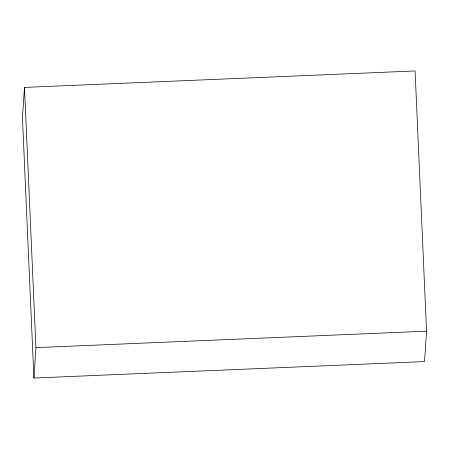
<?xml version="1.0" encoding="UTF-8"?>
<svg xmlns="http://www.w3.org/2000/svg" width="449" height="449" viewBox="0 0 449 449"><rect width="100%" height="100%" fill="white"/><g stroke="black" fill="none" stroke-linecap="round" stroke-linejoin="round"><path stroke-width="0.67" d="M24.476 87.415L22.45 117.823L33.911 378.047L424.524 361.585L426.55 331.177L415.089 70.953L24.476 87.415L35.937 347.644L33.911 378.047M35.937 347.644L426.55 331.177"/></g></svg>
